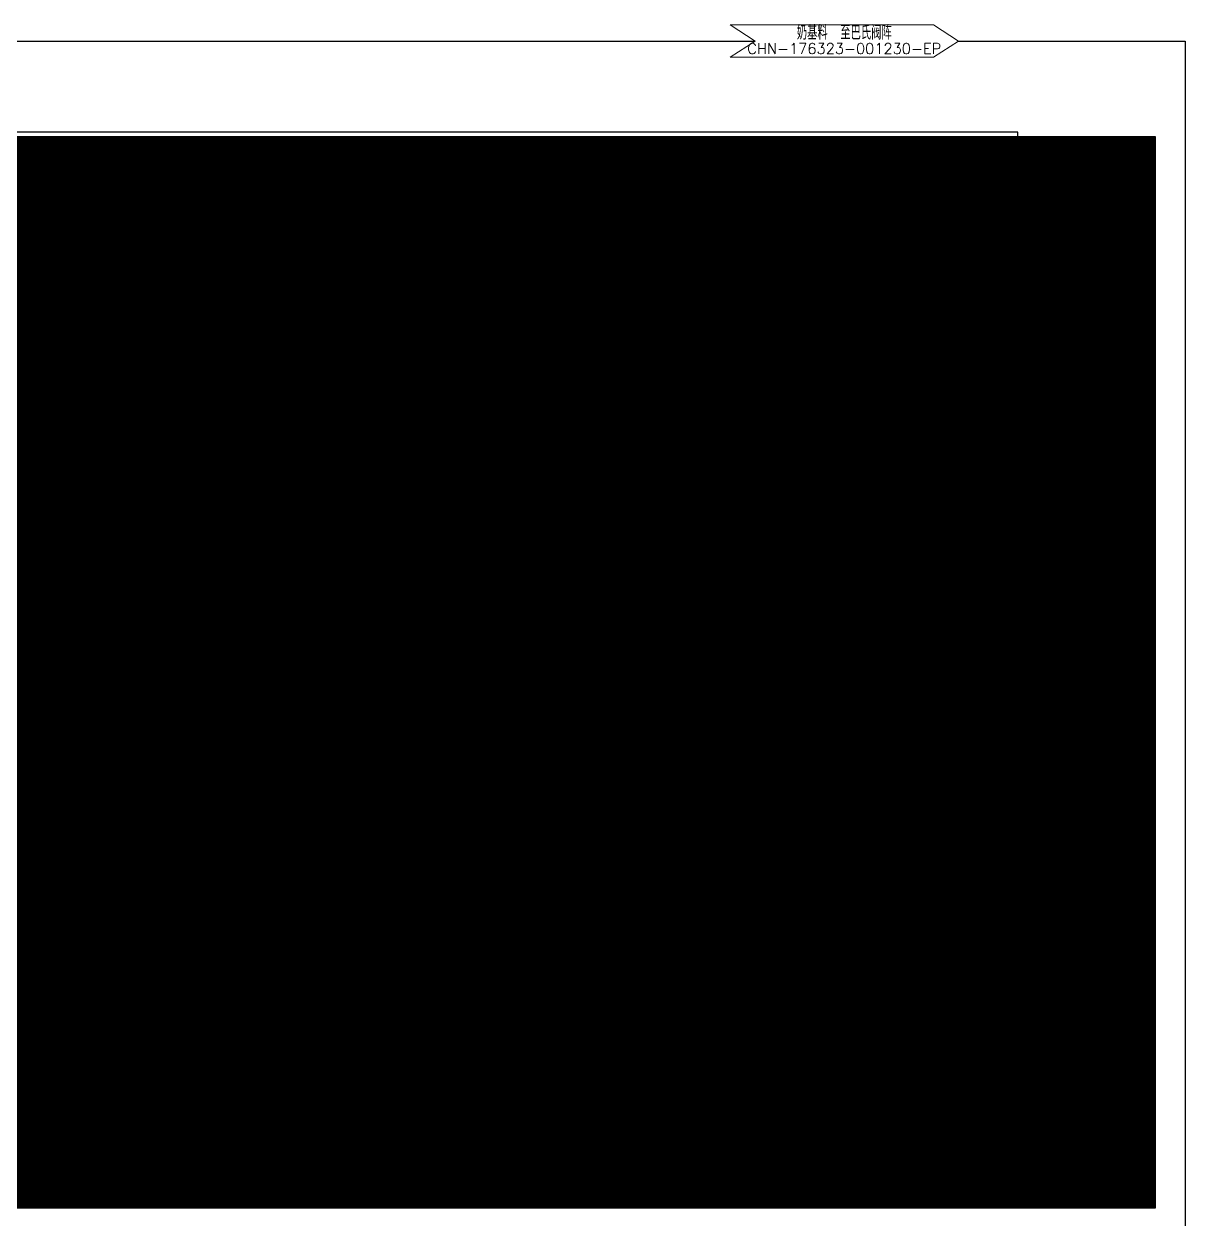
# Model space of a CAD drawing. Header units: inches. Extents: x 12545 to 14027, y 22146 to 23144.
# Drawn here: x 13695.4 to 14020.9, y 22710.4 to 23045.4 of the extents above; entities that cross this region are included whole.
import ezdxf
from ezdxf.enums import TextEntityAlignment as Align

# ---------------------------------------------------------------- set-up
doc = ezdxf.new("R2010")
doc.units = ezdxf.units.IN
doc.header["$MEASUREMENT"] = 0
for name, pattern in [('ACAD_ISO02W100', [15, 12, -3]), ('CONTINU', [0]), ('DASHED2', [9.525, 6.35, -3.175])]:
    doc.linetypes.add(name, pattern=pattern)
for name, color, linetype in [('1', 7, 'CONTINU'), ('LIAISON INSTRUMENTATION', 140, 'DASHED2'), ('MATERIEL-DIVERS', 7, 'Continuous'), ('pneumatic shut off valve', 7, 'Continuous'), ('POMPES-PROCESS', 7, 'Continuous'), ('REPERES', 7, 'Continuous'), ('techn-data', 7, 'Continuous'), ('TEXTE', 7, 'Continuous'), ('TEXTES', 7, 'Continuous'), ('TITRE', 7, 'Continuous'), ('TUYAUTERIE-AIR INSTRUMENT', 3, 'Continuous'), ('TUYAUTERIE-EAU', 5, 'Continuous'), ('TUYAUTERIE-PROCESS', 30, 'Continuous'), ('TUYAUTERIE-VAPEUR INDUSTRIELLE', 231, 'Continuous'), ('TXT_ENG', 7, 'Continuous'), ('TXT_FR', 7, 'Continuous'), ('VANNES', 7, 'Continuous'), ('ZN', 1, 'Continuous')]:
    doc.layers.add(name, color=color, linetype=linetype)
for name, color, linetype, lineweight in [('11 Pipe Air Instrument', 3, 'Continuous', 30), ('19 Pipe Process', 30, 'Continuous', 30), ('31 Equipment', 7, 'Continuous', 9), ('33 Instruments Labels', 7, 'Continuous', 9), ('40 TXT Data', 7, 'Continuous', 9), ('61 Revision Cloud', 1, 'Continuous', 9), ('Equipment', 7, 'Continuous', 9), ('Valves-other', 7, 'Continuous', 9)]:
    doc.layers.add(name, color=color, linetype=linetype, lineweight=lineweight)
doc.layers.get('33 Instruments Labels').off()
doc.layers.get('REPERES').off()
doc.styles.add('ROMANS', font='ROMANS.SHX')
doc.styles.add('ROMANT', font='romant')
doc.styles.get("Standard").update_dxf_attribs({"font": 'arial.ttf'})
doc.styles.add('USER1', font='TXT.SHX', dxfattribs={"bigfont": 'gbcbig.shx'})

# ---------------------------------------------------------------- blocks, each defined once
blk = doc.blocks.new('FLE23')
at = {"color": 7}
for p, q in [((0, -1.5), (0, 1.5)), ((0, 1.5), (3, 0)), ((3, 0), (0, -1.5))]:
    blk.add_line(p, q, dxfattribs=at)
at = {"layer": 'MATERIEL-DIVERS', "color": 2}
for p in [(0, 0), (3, 0)]:
    blk.add_point(p, dxfattribs=at)
at = {"layer": 'MATERIEL-DIVERS', "color": 7, "extrusion": (-1, 0, 0)}
blk.add_point((0, 0), dxfattribs=at)
at = {"layer": 'MATERIEL-DIVERS', "color": 7, "extrusion": (1, 0, 0)}
blk.add_point((3, 0), dxfattribs=at)
blk = doc.blocks.new('APV-HEX-PLAT-12')
at = {"layer": '31 Equipment'}
for p, q in [((-1, 2), (-1, 37)), ((-1, 37), (1, 37)), ((1, 37), (1, 2)), ((15, 37), (15, 10)), ((17, 37), (15, 37)), ((17, 10), (17, 37)), ((73, 37), (73, 2)), ((75, 37), (73, 37)), ((75, 37), (75, 2)), ((1, 36), (15, 36)), ((17, 36), (73, 36)), ((15, 32), (1, 32)), ((12, 31), (12, 29)), ((15, 31), (12, 31)), ((17, 32), (73, 32)), ((43, 13), (43, 32)), ((47, 32), (47, 13)), ((75, 31), (77, 31)), ((77, 31), (77, 29)), ((12, 29), (15, 29)), ((77, 29), (75, 29)), ((12, 16), (15, 16)), ((12, 14), (12, 16)), ((15, 14), (12, 14)), ((75, 16), (77, 16)), ((77, 14), (75, 14)), ((77, 16), (77, 14)), ((15, 13), (1, 13)), ((1, 11), (15, 11)), ((17, 13), (73, 13)), ((17, 11), (73, 11)), ((15, 10), (17, 10)), ((-1, 6), (1, 6)), ((73, 6), (75, 6)), ((1, 2), (-1, 2)), ((73, 2), (75, 2))]:
    blk.add_line(p, q, dxfattribs=at)
at = {"layer": '31 Equipment', "ltscale": 38}
for p in [(-5, 30), (40, 30), (50, 30), (80, 30), (-5, 15), (40, 15), (50, 15), (80, 15)]:
    blk.add_point(p, dxfattribs=at)
at = {"layer": '31 Equipment'}
for points in [[(0.5, 2), (-0.5, 2), (0.5, 0), (-0.5, 0)], [(74.5, 2), (73.5, 2), (74.5, 0), (73.5, 0)]]:
    blk.add_trace(points, dxfattribs=at)
blk = doc.blocks.new('APV-INS-M-L-TE')
at = {"layer": '31 Equipment', "color": 7}
blk.add_line((0, -5), (0, -10), dxfattribs=at)
blk.add_circle((0, 0), 5, dxfattribs=at)
blk = doc.blocks.new('REPINS')
at = {"layer": 'TEXTES', "style": 'ROMANS', "width": 0.75}
for tag, p in [('ZONE', (-3.3, 1)), ('SOUSZONE', (0.1, 1)), ('NUM', (0.2, -3))]:
    blk.add_attdef(tag, p, '', height=2.5, dxfattribs=at)
blk.add_attdef('ELEMENT', text='', height=2.5, dxfattribs=at).set_placement((-0.2, -3), align=Align.RIGHT)
blk = doc.blocks.new('APV-INS-F-L-TT')
at = {"layer": '31 Equipment'}
for radius in [5, 4.5]:
    blk.add_circle((0, 0), radius, dxfattribs=at)
blk = doc.blocks.new('REPINS2')
at = {"layer": 'TEXTES', "style": 'ROMANS', "width": 0.7}
for tag, p in [('ZONE', (-3.35, 0.8)), ('SOUSZONE', (0.05, 0.8)), ('NUM', (0.7, -2.6))]:
    blk.add_attdef(tag, p, '', height=2.5, dxfattribs=at)
blk.add_attdef('ELEMENT', text='', height=2.5, dxfattribs=at).set_placement((-1.56, -2.59), align=Align.CENTER)
blk = doc.blocks.new('APV-INS-F-PLC-TC')
at = {"layer": '31 Equipment', "lineweight": -3}
for p, q in [((-5, 0), (-2.5, 5)), ((-2.5, 5), (2.5, 5)), ((2.5, 5), (5, 0)), ((-2.5, -5), (-5, 0)), ((5, 0), (2.5, -5)), ((-3, -4), (3, -4)), ((2.5, -5), (-2.5, -5))]:
    blk.add_line(p, q, dxfattribs=at)
blk = doc.blocks.new('FLE23-A')
at = {"color": 7}
for p, q in [((0, 1.5), (-3, 0)), ((-3, 0), (0, -1.5)), ((0, -1.5), (0, 1.5))]:
    blk.add_line(p, q, dxfattribs=at)
at = {"layer": 'MATERIEL-DIVERS', "color": 7, "extrusion": (-1, 0, 0)}
blk.add_point((-3, 0), dxfattribs=at)
at = {"layer": 'MATERIEL-DIVERS', "color": 2}
for p in [(-3, 0), (0, 0)]:
    blk.add_point(p, dxfattribs=at)
at = {"layer": 'MATERIEL-DIVERS', "color": 7, "extrusion": (1, 0, 0)}
blk.add_point((0, 0), dxfattribs=at)
blk = doc.blocks.new('CR')
at = {"color": 7}
for p, q in [((-2.5, 2.5), (2.5, 1.25)), ((2.5, 1.25), (2.5, 1.25)), ((2.5, -1.25), (-2.5, -2.5))]:
    blk.add_line(p, q, dxfattribs=at)
at = {"color": 7, "extrusion": (-1, 0, 0)}
blk.add_point((-2.5, 0), dxfattribs=at)
at = {"color": 7, "extrusion": (1, 0, 0)}
blk.add_point((2.5, 0), dxfattribs=at)
blk = doc.blocks.new('APV-INS-M-L-PI')
at = {"layer": '31 Equipment', "color": 7}
blk.add_line((0, -5), (0, -10), dxfattribs=at)
blk.add_circle((0, 0), 5, dxfattribs=at)
blk = doc.blocks.new('APV-VLVM-BALL-KHV+MF-1')
at = {"layer": '31 Equipment'}
for p, q in [((-2, 3.5), (2, 3.5)), ((0, 1.5), (0, 3.5)), ((-3, 1.734), (-3, -1.734)), ((-3, -1.734), (3, 1.734)), ((3, -1.734), (-3, 1.734)), ((3, 1.734), (3, -1.734))]:
    blk.add_line(p, q, dxfattribs=at)
at = {"layer": '31 Equipment', "ltscale": 38}
for p, q in [((-3, 0), (-4, 0)), ((3, 0), (4, 0))]:
    blk.add_line(p, q, dxfattribs=at)
at = {"layer": '31 Equipment'}
blk.add_circle((0, 0), 1.5, dxfattribs=at)
blk = doc.blocks.new('APV-HEX-TUB-11')
at = {"layer": '31 Equipment'}
for p, q in [((4, 3), (4, 4)), ((4, 4), (6, 4)), ((6, 4), (6, 3)), ((3, 2), (0, 2)), ((0, 2), (0, -2)), ((47, 3), (3, 3)), ((3, 3), (3, -3)), ((47, -3), (47, 3)), ((47, 2), (50, 2)), ((50, 2), (50, -2)), ((0, -2), (3, -2)), ((3, -3), (47, -3)), ((44, -4), (44, -3)), ((46, -3), (46, -4)), ((50, -2), (47, -2)), ((46, -4), (44, -4))]:
    blk.add_line(p, q, dxfattribs=at)
at = {"layer": '31 Equipment', "ltscale": 38}
for p in [(5, 4), (0, 0), (50, 0), (45, -4)]:
    blk.add_point(p, dxfattribs=at)
blk = doc.blocks.new('APV-PMP-GEN-CENTR-1')
at = {"layer": '31 Equipment', "ltscale": 38}
for p, q in [((5, 0), (0, 5)), ((-5, 0), (-7, 0)), ((5, 0), (0, -5)), ((5, 0), (7, 0))]:
    blk.add_line(p, q, dxfattribs=at)
blk.add_circle((0, 0), 5, dxfattribs=at)
blk = doc.blocks.new('APV-PNE-GEN-PRESREGL-1')
at = {"layer": '31 Equipment', "color": 7}
for p, q in [((-0.67, 9.33), (0.67, 9.33)), ((0, 8), (0, 9.33)), ((-1.33, 0), (-2, 0)), ((-1.33, -4), (-1.33, 1.33)), ((-1.33, 1.33), (1.33, 1.33)), ((1.33, 1.33), (1.33, -4)), ((1.33, 0), (2, 0)), ((-1.33, -4), (0, -5.33)), ((1.33, -4), (-1.33, -4)), ((0, -5.33), (1.33, -4))]:
    blk.add_line(p, q, dxfattribs=at)
at = {"layer": '31 Equipment'}
blk.add_line((0, 2), (0, 1.33), dxfattribs=at)
blk.add_circle((0, 5), 3, dxfattribs=at)
at = {"layer": '31 Equipment', "style": 'ROMANS'}
blk.add_text('PI', height=3, dxfattribs=at).set_placement((0, 5), align=Align.MIDDLE)
blk = doc.blocks.new('APV-VLV-IPCNV-GEN-1')
at = {"layer": '31 Equipment', "linetype": 'ACAD_ISO02W100', "ltscale": 38}
blk.add_circle((0, 0), 2, dxfattribs=at)
at = {"layer": '31 Equipment', "style": 'ROMANS'}
blk.add_text('IP', height=2, dxfattribs=at).set_placement((0, 0), align=Align.MIDDLE)
blk = doc.blocks.new('APV-VLV-MODUL-2WAY-1')
at = {"layer": '31 Equipment', "linetype": 'ACAD_ISO02W100', "ltscale": 38}
for p, q in [((2.5, 4.5), (-2.5, 4.5)), ((0, 1), (0, 4.5))]:
    blk.add_line(p, q, dxfattribs=at)
at = {"layer": '31 Equipment', "ltscale": 38}
for p, q in [((-3, 0), (-4, 0)), ((3, 0), (4, 0))]:
    blk.add_line(p, q, dxfattribs=at)
at = {"layer": '31 Equipment'}
for p, q in [((-3, 1.734), (-3, -1.734)), ((-3, -1.734), (3, 1.734)), ((3, -1.734), (-3, 1.734)), ((3, 1.734), (3, -1.734))]:
    blk.add_line(p, q, dxfattribs=at)
at = {"layer": '31 Equipment', "const_width": 1}
blk.add_lwpolyline([(-0.5, 0, 1), (0.5, 0, 1)], format="xyb", close=True, dxfattribs=at)
at = {"layer": '31 Equipment', "linetype": 'ACAD_ISO02W100', "ltscale": 38}
blk.add_arc((0, 4.5), 2.5, 0, 180, dxfattribs=at)
blk = doc.blocks.new('APV-TNK-GEN-1')
at = {"layer": '31 Equipment'}
for p, q in [((-5, 18), (-5, 2)), ((5, 2), (5, 18))]:
    blk.add_line(p, q, dxfattribs=at)
for centre, major_axis in [((0, 18), (-5, 0)), ((0, 2), (5, 0))]:
    blk.add_ellipse(centre, major_axis=major_axis, ratio=0.4, start_param=3.141593, end_param=6.283185, dxfattribs=at)
at = {"layer": '31 Equipment', "ltscale": 38}
blk.add_point((0, 0), dxfattribs=at)
blk = doc.blocks.new('APV-INS-M-L-LE2')
at = {"layer": '31 Equipment', "color": 7}
blk.add_line((5, 0), (13, 0), dxfattribs=at)
at = {"layer": '31 Equipment', "lineweight": 25}
blk.add_lwpolyline([(17, 1), (13, 1), (13, 0), (13, -1), (17, -1)], dxfattribs=at)
at = {"layer": '31 Equipment', "color": 7}
blk.add_circle((0, 0), 5, dxfattribs=at)
blk = doc.blocks.new('APV-INS-F-L-LS')
at = {"layer": '31 Equipment'}
for radius in [5, 4.5]:
    blk.add_circle((0, 0), radius, dxfattribs=at)
blk = doc.blocks.new('TEXT-PUMP_caract_ANGLAIS')
at = {"layer": 'techn-data', "style": 'ROMANS'}
for s, p in [('Pump', (-22, 9)), ('Power', (-22, 4)), ('Kw', (14, 4)), ('Impeler %%C', (-22, -1)), ('mm', (14, -1))]:
    blk.add_text(s, height=3, dxfattribs=at).set_placement(p)
for p in [(2, 9), (2, 4), (2, -1)]:
    blk.add_text(':', height=3, dxfattribs=at).set_placement(p, align=Align.RIGHT)
blk.add_attdef('Type', (4.23, 9), '', height=3, dxfattribs=at)
for tag, p in [('Pui', (11.76, 4)), ('Dia', (11.76, -1))]:
    blk.add_attdef(tag, text='', height=3, dxfattribs=at).set_placement(p, align=Align.RIGHT)
blk = doc.blocks.new('REPNORM1')
at = {"layer": 'TEXTES', "style": 'ROMANS', "width": 0.75}
for tag, p in [('ZONE', (-9.75, -1.25)), ('SOUSZONE', (-5.25, -1.25)), ('ELEMENT', (-0.75, -1.25)), ('NUM', (5.59, -1.22))]:
    blk.add_attdef(tag, p, '', height=3, dxfattribs=at)
blk = doc.blocks.new('REPNORM')
at = {"layer": 'TEXTES', "style": 'ROMANS', "width": 0.75}
for tag, p in [('ZONE', (-9.75, -1.25)), ('SOUSZONE', (-5.25, -1.25)), ('ELEMENT', (0, -1.25)), ('NUM', (4.5, -1.25))]:
    blk.add_attdef(tag, p, '', height=3, dxfattribs=at)
blk = doc.blocks.new('APV-FCE-RELV-SI2-1')
at = {"layer": '31 Equipment'}
for p, q in [((1, 3.5), (-1, 3)), ((0, 0), (0, 4)), ((1, 2.75), (-1, 2.25)), ((1, 2), (-1, 1.5))]:
    blk.add_line(p, q, dxfattribs=at)
at = {"layer": '31 Equipment', "color": 7}
for p, q in [((0, 0), (-2, -3.5)), ((3.5, 2), (0, 0)), ((0, 0), (3.5, -2)), ((2, -3.5), (0, 0)), ((3.5, -2), (3.5, 2)), ((3.5, 0), (5, 0)), ((5, -1.5), (5, 1.5)), ((5, 1.5), (8, 0)), ((8, 0), (5, -1.5)), ((-2, -3.5), (2, -3.5)), ((0, -3.5), (0, -5))]:
    blk.add_line(p, q, dxfattribs=at)
blk = doc.blocks.new('APV-FTG-CONX-CLAMP-1')
at = {"layer": '31 Equipment', "lineweight": 30}
for p, q in [((0, -1.75), (0, 1.75)), ((1, 1.75), (1, -1.75))]:
    blk.add_line(p, q, dxfattribs=at)
at = {"layer": '31 Equipment'}
for centre, start, end in [((0.56, 1.73), 15.7498, 164.2502), ((0.56, -1.73), 195.7498, 344.2502)]:
    blk.add_arc(centre, 1.09, start, end, dxfattribs=at)
blk = doc.blocks.new('EGOUT')
at = {"color": 7}
for p, q in [((-3.2, 9.61), (0, 4.81)), ((0, 4.81), (3.2, 9.61)), ((0, 4.81), (0, 0))]:
    blk.add_line(p, q, dxfattribs=at)
at = {"color": 7, "extrusion": (0, -1, 0)}
blk.add_point((0, 0), dxfattribs=at)
at = {"layer": 'POMPES-PROCESS', "style": 'ROMANS'}
blk.add_attdef('EGOUT', text='', height=3, dxfattribs=at).set_placement((0, -4), align=Align.MIDDLE)
blk = doc.blocks.new('APV-PMP-GEN-FLUSH-1')
at = {"layer": '31 Equipment', "color": 7}
for p, q in [((-3.54, 3.54), (-6, 6)), ((5.99, -6), (3.53, -3.54))]:
    blk.add_line(p, q, dxfattribs=at)
at = {"layer": '31 Equipment', "linetype": 'ACAD_ISO02W100', "ltscale": 38}
blk.add_line((6, -6), (6, -8), dxfattribs=at)
at = {"layer": '31 Equipment'}
blk.add_lwpolyline([(6, -10, 0, 1.5, 0), (6, -8, 1.5, 1.5, 0)], format="xyseb", dxfattribs=at)
blk = doc.blocks.new('APV-VLV-SOLV-22-1')
at = {"layer": '31 Equipment', "linetype": 'ACAD_ISO02W100', "ltscale": 38}
for p, q in [((-1, 4.5), (-2, 4)), ((-2, 4), (1, 3.5)), ((-2, 3), (1, 3.5)), ((3, 4.5), (-1, 4.5)), ((0, 0), (0, 5)), ((-1, 2.5), (-2, 3)), ((3, 2.5), (-1, 2.5))]:
    blk.add_line(p, q, dxfattribs=at)
at = {"layer": '31 Equipment', "ltscale": 38}
for p, q in [((-3, 0), (-4, 0)), ((3, 0), (4, 0))]:
    blk.add_line(p, q, dxfattribs=at)
at = {"layer": '31 Equipment'}
for p, q in [((-3, 1.734), (-3, -1.734)), ((-3, -1.734), (3, 1.734)), ((3, -1.734), (-3, 1.734)), ((3, 1.734), (3, -1.734))]:
    blk.add_line(p, q, dxfattribs=at)
blk = doc.blocks.new('APV-SIGN-ARW-FLOW-1')
at = {"layer": '31 Equipment'}
for p, q in [((-1.5, -1.5), (-1.5, 1.5)), ((-1.5, 1.5), (1.5, 0)), ((1.5, 0), (-1.5, -1.5))]:
    blk.add_line(p, q, dxfattribs=at)
blk = doc.blocks.new('APV-FCE-GEN-STMTRAP-1')
at = {"layer": '31 Equipment'}
h = blk.add_hatch(dxfattribs=at)
h.set_pattern_fill('ANSI31', color=256, scale=0.01, style=0)
h.set_pattern_definition([(45, (-4, 0), (-0.02245064, 0.02245064), [])])
h.paths.add_polyline_path([(1.41, 1.42), (-1.42, -1.41, 1.002832)])
at = {"layer": '31 Equipment', "linetype": 'ACAD_ISO02W100', "ltscale": 38}
for p, q in [((-2, 0), (-4, 0)), ((2, 0), (4, 0))]:
    blk.add_line(p, q, dxfattribs=at)
at = {"layer": '31 Equipment', "color": 7}
blk.add_line((1.41, 1.42), (-1.42, -1.41), dxfattribs=at)
for start, end in [(45.2431, 224.7569), (224.8381, 45.1623)]:
    blk.add_arc((0, 0), 2, start, end, dxfattribs=at)
blk = doc.blocks.new('APV-FCE-NRV-GEN-1')
at = {"layer": '31 Equipment'}
h = blk.add_hatch(dxfattribs=at)
h.set_pattern_fill('ANSI31', color=256, scale=0.01, style=0)
h.set_pattern_definition([(45, (0, 0), (-0.02245064, 0.02245064), [])])
h.paths.add_polyline_path([(3, 1.75), (3, -1.75), (0, 0)])
at = {"layer": '31 Equipment', "linetype": 'ACAD_ISO02W100', "ltscale": 38}
for p, q in [((-3, 0), (-5, 0)), ((0, 0), (-3, 1.75)), ((-3, 1.75), (-3, -1.75)), ((0, 0), (-3, -1.75)), ((0, 0), (3, 1.75)), ((0, 0), (3, -1.75)), ((3, 1.75), (3, -1.75)), ((3, 0), (5, 0))]:
    blk.add_line(p, q, dxfattribs=at)
blk = doc.blocks.new('APV-INS-M-L-PE')
at = {"layer": '31 Equipment', "color": 7}
blk.add_line((0, -5), (0, -10), dxfattribs=at)
blk.add_circle((0, 0), 5, dxfattribs=at)
blk = doc.blocks.new('APV-INS-F-L-PT')
at = {"layer": '31 Equipment'}
for radius in [5, 4.5]:
    blk.add_circle((0, 0), radius, dxfattribs=at)
blk = doc.blocks.new('*X122')
at = {"color": 0}
for p, q in [((99, 210), (99, 210)), ((99.01, 209.96), (99.05, 210)), ((99.02, 209.88), (99.14, 210)), ((99.02, 209.92), (99.09, 210)), ((99.03, 209.85), (99.18, 210)), ((99.04, 209.81), (99.23, 210)), ((99.05, 209.73), (99.32, 210)), ((99.05, 209.77), (99.27, 210)), ((99.06, 209.7), (99.36, 210)), ((99.07, 209.66), (99.41, 210)), ((99.08, 209.59), (99.5, 210)), ((99.08, 209.62), (99.45, 210)), ((99.09, 209.55), (99.54, 210)), ((99.1, 209.51), (99.59, 210)), ((99.11, 209.44), (99.68, 210)), ((99.11, 209.47), (99.63, 210)), ((99.12, 209.4), (99.72, 210)), ((99.13, 209.36), (99.77, 210)), ((99.14, 209.29), (99.86, 210)), ((99.14, 209.32), (99.81, 210)), ((99.15, 209.25), (99.9, 210)), ((99.16, 209.21), (99.95, 210)), ((99.17, 209.14), (100.04, 210)), ((99.17, 209.17), (99.99, 210)), ((99.18, 209.1), (100.08, 210)), ((99.19, 209.06), (100.13, 210)), ((99.2, 208.99), (100.22, 210)), ((99.2, 209.02), (100.17, 210)), ((99.21, 208.95), (100.26, 210)), ((99.22, 208.91), (100.31, 210)), ((99.23, 208.84), (100.4, 210)), ((99.23, 208.87), (100.35, 210)), ((99.24, 208.8), (100.44, 210)), ((99.25, 208.76), (100.49, 210)), ((99.26, 208.69), (100.58, 210)), ((99.26, 208.72), (100.53, 210)), ((99.27, 208.65), (100.62, 210)), ((99.28, 208.61), (100.67, 210)), ((99.29, 208.54), (100.76, 210)), ((99.29, 208.57), (100.71, 210)), ((99.3, 208.5), (100.8, 210)), ((99.31, 208.43), (100.89, 210)), ((99.31, 208.46), (100.84, 210)), ((99.32, 208.39), (100.93, 210)), ((99.33, 208.35), (100.98, 210)), ((99.34, 208.31), (100.99, 209.97)), ((99.34, 208.28), (100.98, 209.91)), ((99.35, 208.24), (100.97, 209.86)), ((99.36, 208.2), (100.96, 209.8)), ((99.37, 208.16), (100.95, 209.74)), ((99.37, 208.13), (100.94, 209.69)), ((99.38, 208.09), (100.93, 209.63)), ((99.39, 208.05), (100.92, 209.58)), ((99.4, 208.01), (100.9, 209.52)), ((99.4, 207.98), (100.89, 209.46)), ((99.41, 207.94), (100.88, 209.41)), ((99.42, 207.9), (100.87, 209.35)), ((99.43, 207.86), (100.86, 209.3)), ((99.43, 207.83), (100.85, 209.24)), ((99.44, 207.79), (100.84, 209.18)), ((99.45, 207.75), (100.83, 209.13)), ((99.46, 207.71), (100.81, 209.07)), ((99.46, 207.68), (100.8, 209.02)), ((99.47, 207.64), (100.79, 208.96)), ((99.48, 207.6), (100.78, 208.9)), ((99.49, 207.56), (100.77, 208.85)), ((99.49, 207.53), (100.76, 208.79)), ((99.5, 207.49), (100.75, 208.73)), ((99.51, 207.45), (100.74, 208.68)), ((99.52, 207.41), (100.72, 208.62)), ((99.52, 207.38), (100.71, 208.57)), ((99.53, 207.34), (100.7, 208.51)), ((99.54, 207.3), (100.69, 208.45)), ((99.55, 207.27), (100.68, 208.4)), ((99.55, 207.23), (100.67, 208.34)), ((99.56, 207.19), (100.66, 208.29)), ((99.57, 207.15), (100.65, 208.23)), ((99.58, 207.12), (100.63, 208.17)), ((99.58, 207.08), (100.62, 208.12)), ((99.59, 207.04), (100.61, 208.06)), ((99.6, 207), (100.6, 208)), ((99.61, 206.97), (100.59, 207.95)), ((99.61, 206.93), (100.58, 207.89)), ((99.62, 206.89), (100.57, 207.84)), ((99.63, 206.85), (100.56, 207.78)), ((99.64, 206.82), (100.54, 207.72)), ((99.64, 206.78), (100.53, 207.67)), ((99.65, 206.74), (100.52, 207.61)), ((99.66, 206.7), (100.51, 207.56)), ((99.67, 206.67), (100.5, 207.5)), ((99.67, 206.63), (100.49, 207.44)), ((99.68, 206.59), (100.48, 207.39)), ((99.69, 206.55), (100.47, 207.33)), ((99.7, 206.52), (100.46, 207.28)), ((99.7, 206.48), (100.44, 207.22)), ((99.71, 206.44), (100.43, 207.16)), ((99.72, 206.4), (100.42, 207.11)), ((99.73, 206.37), (100.41, 207.05)), ((99.73, 206.33), (100.4, 206.99)), ((99.74, 206.29), (100.39, 206.94)), ((99.75, 206.25), (100.38, 206.88)), ((99.76, 206.22), (100.37, 206.83)), ((99.76, 206.18), (100.35, 206.77)), ((99.77, 206.14), (100.34, 206.71)), ((99.78, 206.11), (100.33, 206.66)), ((99.79, 206.07), (100.32, 206.6)), ((99.79, 206.03), (100.31, 206.55)), ((99.8, 205.99), (100.3, 206.49)), ((99.81, 205.96), (100.29, 206.43)), ((99.82, 205.92), (100.28, 206.38)), ((99.82, 205.88), (100.26, 206.32)), ((99.83, 205.84), (100.25, 206.26)), ((99.84, 205.81), (100.24, 206.21)), ((99.85, 205.77), (100.23, 206.15)), ((99.85, 205.73), (100.22, 206.1)), ((99.86, 205.69), (100.21, 206.04)), ((99.87, 205.66), (100.2, 205.98)), ((99.88, 205.62), (100.19, 205.93)), ((99.88, 205.58), (100.17, 205.87)), ((99.89, 205.54), (100.16, 205.82)), ((99.9, 205.51), (100.15, 205.76)), ((99.91, 205.47), (100.14, 205.7)), ((99.91, 205.43), (100.13, 205.65)), ((99.92, 205.39), (100.12, 205.59)), ((99.93, 205.36), (100.11, 205.54)), ((99.94, 205.32), (100.1, 205.48)), ((99.94, 205.28), (100.08, 205.42)), ((99.95, 205.24), (100.07, 205.37)), ((99.96, 205.21), (100.06, 205.31)), ((99.97, 205.17), (100.05, 205.25)), ((99.97, 205.13), (100.04, 205.2)), ((99.98, 205.09), (100.03, 205.14)), ((99.99, 205.06), (100.02, 205.09)), ((100, 205.02), (100.01, 205.03))]:
    blk.add_line(p, q, dxfattribs=at)
blk = doc.blocks.new('NOR-REGULATING_VALVE_NEEDLE _TYPE_MANUAL')
at = {"color": 7}
for p, q in [((-3, 1.734), (-3, -1.734)), ((-3, -1.734), (3, 1.734)), ((3, -1.734), (-3, 1.734)), ((0.6, 3), (-0.6, 3)), ((-0.6, 3), (0, 0)), ((0, 0), (0.6, 3)), ((3, 1.734), (3, -1.734))]:
    blk.add_line(p, q, dxfattribs=at)
at = {"color": 7, "extrusion": (-1, 0, 0)}
blk.add_point((-3, 0), dxfattribs=at)
at = {"color": 7, "extrusion": (1, 0, 0)}
blk.add_point((3, 0), dxfattribs=at)
at = {"color": 7, "xscale": 0.599999999999909, "yscale": 0.599999999999909, "zscale": 0.599999999999909}
blk.add_blockref('*X122', (-60, -123), dxfattribs=at)
at = {"layer": 'Equipment', "insert": (0, 0), "char_height": 2.5, "width": 210, "attachment_point": 1}
blk.add_mtext('{\\C5; }', dxfattribs=at)
blk = doc.blocks.new('UTIL-ARROW')
for p, q in [((-1.5, -1.5), (-1.5, 1.5)), ((-1.5, 1.5), (1.5, 0)), ((1.5, 0), (-1.5, -1.5))]:
    blk.add_line(p, q)
blk = doc.blocks.new('APV-SIGN-ARW-DWG-1')
at = {"layer": '31 Equipment'}
for p, q in [((-32, 4.49), (25, 4.49)), ((-32, 4.49), (-25, 0)), ((25, 4.49), (32, 0)), ((-25, 0), (-32, -4.49)), ((32, 0), (25, -4.49)), ((-32, -4.49), (25, -4.49))]:
    blk.add_line(p, q, dxfattribs=at)
at = {"layer": '31 Equipment', "style": 'ROMANS', "width": 0.8}
for tag, p in [('TEXT1', (0, 0.37)), ('TEXT2', (0, -3.63))]:
    blk.add_attdef(tag, text='', height=3, dxfattribs=at).set_placement(p, align=Align.CENTER)
blk = doc.blocks.new('APV-OTH-GEN-DATA-2')
at = {"layer": '40 TXT Data', "color": 5, "style": 'ROMANS'}
for tag, p in [('DATA1', (-1, 6)), ('DATA2', (-1, 2))]:
    blk.add_attdef(tag, p, '', height=2.5, dxfattribs=at)
blk = doc.blocks.new('pneumatic shut off valve')
at = {"layer": 'pneumatic shut off valve'}
for p, q in [((1.8, 7.66), (5.4, 7.66)), ((1.8, 3.18), (1.8, 7.66)), ((1.8, 5.42), (5.4, 5.42)), ((3.6, 5.42), (3.6, 0)), ((5.4, 7.66), (5.4, 3.18)), ((7.2, 1.8), (0, -1.8)), ((0, 1.8), (7.2, -1.8)), ((0, -1.8), (0, 1.8)), ((5.4, 3.18), (1.8, 3.18)), ((7.2, -1.8), (7.2, 1.8))]:
    blk.add_line(p, q, dxfattribs=at)
at = {"layer": 'pneumatic shut off valve', "flags": 1}
for tag, p in [('///', (3.69, 27.7)), ('///', (3.69, 25.4)), ('COMMENTS', (-2.24, 20.12)), ('///', (3.69, 22.83)), ('SUPPLIER', (-1.9, 17.22)), ('SIZE', (2.01, 14.74)), ('DESCRIPTION', (-3.91, 12.09)), ('TARGETNO.', (-2.19, 9.25))]:
    blk.add_attdef(tag, p, '', height=2, dxfattribs=at)
blk = doc.blocks.new('APV-OTH-GEN-HOLDTUB-1')
at = {"layer": '31 Equipment', "color": 7}
for p, q in [((-28.94, 12.48), (-31, 12.48)), ((-31, 12.48), (-31, 7.52)), ((-28.94, 11), (-3.5, 11)), ((-28.94, 9), (-28.94, 11)), ((-31, 7.52), (-28.94, 7.52)), ((-28.94, 9), (-3.5, 9)), ((-27.5, 6), (-3.5, 6)), ((-27.5, 4), (-3.5, 4)), ((-2.06, 1), (-27.5, 1)), ((0, 2.48), (-2.06, 2.48)), ((-2.06, 1), (-2.06, -1)), ((0, -2.48), (0, 2.48)), ((-2.06, -1), (-27.5, -1)), ((-2.06, -2.48), (0, -2.48))]:
    blk.add_line(p, q, dxfattribs=at)
for centre, radius, start, end in [((-3.5, 7.5), 3.5, 270, 90), ((-3.5, 7.5), 1.5, 270, 90), ((-27.5, 2.5), 3.5, 90, 270), ((-27.5, 2.5), 1.5, 90, 270)]:
    blk.add_arc(centre, radius, start, end, dxfattribs=at)
blk = doc.blocks.new('FP 4 holes')
at = {"layer": '31 Equipment'}
blk.add_lwpolyline([(13781.09, 24391.09), (13796.83, 24391.09), (13796.83, 24376.09), (13781.09, 24376.09)], close=True, dxfattribs=at)
for centre in [(13783.59, 24388.59), (13793.59, 24388.59), (13783.59, 24378.59), (13793.59, 24378.59)]:
    blk.add_circle(centre, 0.5, dxfattribs=at)
at = {"layer": '31 Equipment', "ltscale": 38}
for p in [(13783.59, 24388.59), (13788.59, 24388.59), (13793.59, 24388.59), (13783.59, 24383.59), (13788.59, 24383.59), (13793.59, 24383.59), (13783.59, 24378.59), (13788.59, 24378.59), (13793.59, 24378.59)]:
    blk.add_point(p, dxfattribs=at)
blk = doc.blocks.new('APV-INS-POS-GEN-1')
at = {"layer": '31 Equipment', "color": 5}
blk.add_circle((0, 0), 1, dxfattribs=at)
blk = doc.blocks.new('SMS-304-63')
at = {"layer": 'techn-data', "style": 'ROMANS'}
blk.add_text('SMS 304-%%C63.5x1.6', height=2.5, dxfattribs=at).set_placement((1.64, 2.84), align=Align.MIDDLE_CENTER)

msp = doc.modelspace()

# ---------------------------------------------------------------- hatches: boundary and pattern name
at = {"layer": '1'}
h = msp.add_hatch(dxfattribs=at)
h.set_pattern_fill('ANSI31', color=4)
h.paths.add_polyline_path([(13655.32, 22713.52), (13655.32, 22922.75), (13359.5, 22922.75), (13359.5, 22978.44), (13440.23, 22978.44), (13440.23, 23013.81), (14012.51, 23013.81), (14012.51, 22713.52)])

# ---------------------------------------------------------------- linework, layer by layer
at = {"layer": '1', "color": 4}
msp.add_lwpolyline([(13655.32, 22713.52), (13655.32, 22922.75), (13359.5, 22922.75), (13359.5, 22978.44), (13440.23, 22978.44), (13440.23, 23013.81), (14012.51, 23013.81), (14012.51, 22713.52)], close=True, dxfattribs=at)
at = {"layer": '11 Pipe Air Instrument'}
for p, q in [((13931.96, 22901.39), (13931.96, 22905.92)), ((13931.96, 22890.29), (13931.96, 22893.89)), ((13957.7, 22892.92), (13957.7, 22887.42)), ((13931.96, 22874.42), (13931.96, 22885.69)), ((13957.7, 22881.42), (13957.7, 22874.42)), ((13933.7, 22874.42), (13931.96, 22874.42)), ((13937.7, 22874.42), (13944.03, 22874.42)), ((13952.03, 22874.42), (13968.22, 22874.42))]:
    msp.add_line(p, q, dxfattribs=at)
at = {"layer": '19 Pipe Process'}
for points in [[(13056.5, 23040.57), (13900.36, 23040.57)], [(13957.36, 23040.57), (14020.91, 23040.57), (14020.91, 22678.18), (13992.44, 22678.18)]]:
    msp.add_lwpolyline(points, dxfattribs=at)
at = {"layer": 'LIAISON INSTRUMENTATION'}
for p, q in [((13909.42, 22970.54), (13819.28, 22970.54)), ((13819.28, 22970.54), (13819.28, 22933.54)), ((13819.28, 22927.54), (13819.28, 22903.54)), ((13819.28, 22897.54), (13819.28, 22873.54)), ((13819.28, 22867.54), (13819.28, 22843.54)), ((13819.28, 22837.54), (13819.28, 22736.5)), ((13789.28, 22747.02), (13789.28, 22741.5)), ((13806.28, 22736.5), (13794.28, 22736.5)), ((13819.28, 22736.5), (13812.28, 22736.5))]:
    msp.add_line(p, q, dxfattribs=at)
at = {"layer": 'TUYAUTERIE-AIR INSTRUMENT'}
for p, q in [((13911.42, 22982.54), (13921.42, 22982.54)), ((13911.42, 22982.54), (13911.42, 22972.54)), ((13925.42, 22982.54), (13930.42, 22982.54))]:
    msp.add_line(p, q, dxfattribs=at)
at = {"layer": 'TUYAUTERIE-EAU'}
for p, q in [((13769.28, 22840.54), (13769.28, 22930.54)), ((13769.28, 22930.54), (13826.28, 22930.54)), ((13856.42, 22930.54), (13829.28, 22930.54)), ((13915.42, 22930.54), (13906.42, 22930.54)), ((13924.07, 22930.54), (13919.07, 22930.54)), ((13924.07, 22870.54), (13924.07, 22930.54)), ((13719.28, 22840.54), (13719.28, 22900.54)), ((13766.28, 22900.54), (13719.28, 22900.54)), ((13826.28, 22900.54), (13772.28, 22900.54)), ((13839.26, 22900.54), (13829.3, 22900.54)), ((13839.26, 22770.54), (13839.26, 22900.54)), ((13984.95, 22897.13), (13990.02, 22897.13)), ((13990.02, 22897.13), (13990.02, 22859.63)), ((13968.91, 22858.13), (13968.91, 22892.13)), ((13968.91, 22892.13), (13982.52, 22892.13)), ((13982.52, 22892.13), (13982.52, 22873.13)), ((13779.28, 22870.54), (13779.28, 22840.54)), ((13779.28, 22870.54), (13826.28, 22870.54)), ((13829.3, 22870.54), (13836.26, 22870.54)), ((13842.26, 22870.54), (13924.07, 22870.54)), ((13982.52, 22867.13), (13982.52, 22855.63)), ((13968.91, 22840.54), (13968.91, 22850.54)), ((13769.28, 22840.54), (13719.28, 22840.54)), ((13779.28, 22840.54), (13826.28, 22840.54)), ((13836.26, 22840.54), (13829.28, 22840.54)), ((13968.91, 22840.54), (13842.26, 22840.54)), ((13968.89, 22770.54), (13968.89, 22840.54)), ((13858.69, 22777.66), (13858.69, 22781.66)), ((13873.9, 22781.66), (13858.69, 22781.66)), ((13880.9, 22781.66), (13889.9, 22781.66)), ((13896.9, 22781.66), (13903.23, 22781.66)), ((13839.28, 22770.54), (13849.28, 22770.54)), ((13975.48, 22770.54), (13859.28, 22770.54)), ((13983.48, 22770.54), (13988.51, 22770.54))]:
    msp.add_line(p, q, dxfattribs=at)
at = {"layer": 'TUYAUTERIE-PROCESS'}
for p, q in [((13401.26, 22937.3), (13697.28, 22937.3)), ((13697.28, 22937.3), (13697.28, 22933.54)), ((13697.28, 22930.52), (13697.28, 22825.54)), ((13697.28, 22825.54), (13769.28, 22825.54)), ((13769.28, 22825.54), (13769.28, 22800.54)), ((13779.28, 22762.02), (13779.28, 22825.54)), ((13779.28, 22825.54), (13809.28, 22825.54)), ((13809.28, 22825.54), (13809.28, 22718.61)), ((13769.28, 22800.54), (13724.28, 22800.54)), ((13724.28, 22772.02), (13724.28, 22800.54)), ((13742.28, 22772.02), (13734.28, 22772.02)), ((13724.28, 22762.02), (13717.24, 22762.02)), ((13717.24, 22762.02), (13717.24, 22722.51)), ((13734.28, 22762.52), (13734.28, 22756.66)), ((13773.28, 22762.02), (13779.28, 22762.02)), ((13724.28, 22725.66), (13724.28, 22722.51)), ((13717.24, 22722.51), (13724.28, 22722.51)), ((13809.28, 22718.61), (13687.28, 22718.61))]:
    msp.add_line(p, q, dxfattribs=at)
at = {"layer": 'TUYAUTERIE-VAPEUR INDUSTRIELLE'}
for p, q in [((13974, 23015.02), (13493.28, 23015.02)), ((13974, 22960.54), (13974, 23015.02)), ((13901.42, 22960.54), (13908.44, 22960.54)), ((13901.42, 22934.54), (13901.42, 22960.54)), ((13914.44, 22960.54), (13974, 22960.54)), ((13861.42, 22918.72), (13861.42, 22926.54)), ((13861.42, 22910.72), (13861.42, 22906.72)), ((13861.42, 22902.72), (13861.42, 22897.72)), ((13861.42, 22891.72), (13861.42, 22887.72)), ((13861.42, 22881.72), (13861.42, 22874.72))]:
    msp.add_line(p, q, dxfattribs=at)
at = {"layer": 'ZN', "const_width": 1.5}
msp.add_lwpolyline([(13672.35, 22999.03), (14001.65, 22999.03), (14001.65, 22716.16), (13672.35, 22716.16)], close=True, dxfattribs=at)

# ---------------------------------------------------------------- block references
at = {"layer": '31 Equipment'}
ref = msp.add_blockref('APV-OTH-GEN-DATA-2', (13739.6, 22956.38), dxfattribs=dict(at, xscale=2, yscale=2, zscale=2))
ref.add_attrib('DATA1', 'STERILRSING UNIT', (13737.6, 22982.62), dxfattribs={"layer": '40 TXT Data', "color": 1, "height": 10, "style": 'ROMANS'})
for name, p in [('APV-INS-F-L-TT', (13924.07, 22950.54)), ('APV-INS-M-L-PI', (13769.28, 22940.54)), ('APV-INS-M-L-TE', (13924.07, 22940.54)), ('APV-PNE-GEN-PRESREGL-1', (13935.7, 22874.42)), ('APV-FCE-NRV-GEN-1', (13947.03, 22874.42)), ('APV-TNK-GEN-1', (13968.91, 22850.54)), ('APV-HEX-PLAT-12', (13729.28, 22810.54)), ('APV-VLV-SOLV-22-1', (13877.9, 22781.66)), ('APV-VLVM-BALL-KHV+MF-1', (13892.9, 22781.66)), ('APV-OTH-GEN-HOLDTUB-1', (13773.28, 22762.02)), ('APV-VLVM-BALL-KHV+MF-1', (13979.48, 22770.54)), ('APV-INS-POS-GEN-1', (13729.28, 22772.02)), ('APV-INS-POS-GEN-1', (13724.28, 22767.02)), ('APV-INS-POS-GEN-1', (13734.28, 22767.02)), ('APV-INS-POS-GEN-1', (13729.28, 22762.02))]:
    msp.add_blockref(name, p, dxfattribs=at)
at = {"layer": '31 Equipment', "yscale": -1}
msp.add_blockref('APV-HEX-TUB-11', (13856.42, 22930.54), dxfattribs=at)
at = {"layer": '31 Equipment'}
for name, p, rotation in [('APV-VLVM-BALL-KHV+MF-1', (13915.07, 22930.54), 0.0001520394957112654), ('APV-VLVM-BALL-KHV+MF-1', (13861.42, 22914.72), 90), ('APV-FCE-GEN-STMTRAP-1', (13861.42, 22904.72), 270), ('APV-SIGN-ARW-FLOW-1', (13931.96, 22907.39), 270), ('APV-VLVM-BALL-KHV+MF-1', (13931.96, 22897.89), 270), ('APV-FCE-NRV-GEN-1', (13861.42, 22894.72), 270), ('APV-VLVM-BALL-KHV+MF-1', (13861.42, 22884.72), 90), ('APV-VLVM-BALL-KHV+MF-1', (13982.52, 22870.13), 270.0001520394957), ('APV-SIGN-ARW-FLOW-1', (13904.73, 22781.66), 180), ('APV-PMP-GEN-CENTR-1', (13854.28, 22770.54), 180), ('APV-OTH-GEN-HOLDTUB-1', (13734.28, 22756.66), 90)]:
    msp.add_blockref(name, p, dxfattribs=dict(at, rotation=rotation))
at = {"layer": '31 Equipment', "xscale": -1}
msp.add_blockref('APV-PMP-GEN-FLUSH-1', (13852.69, 22771.66), dxfattribs=at)
at = {"layer": '33 Instruments Labels', "rotation": 270}
for name, p in [('APV-INS-M-L-PE', (13729.28, 22864.04)), ('APV-INS-M-L-TE', (13789.28, 22762.02))]:
    msp.add_blockref(name, p, dxfattribs=at)
at = {"layer": '33 Instruments Labels'}
for name, p in [('APV-INS-F-L-PT', (13739.28, 22864.04)), ('APV-INS-F-L-PT', (13707.35, 22845.54)), ('APV-INS-M-L-PE', (13707.35, 22835.54)), ('APV-INS-F-L-TT', (13789.28, 22752.02)), ('APV-INS-F-PLC-TC', (13789.28, 22736.5))]:
    msp.add_blockref(name, p, dxfattribs=at)
at = {"layer": '61 Revision Cloud'}
msp.add_blockref('FP 4 holes', (-59.31, -1616.57), dxfattribs=at)
at = {"layer": 'MATERIEL-DIVERS'}
ref = msp.add_blockref('APV-SIGN-ARW-DWG-1', (13925.36, 23040.57), dxfattribs=at)
ref.add_attrib('TEXT1', '奶基料 至巴氏阀阵', dxfattribs={"layer": '31 Equipment', "height": 4, "style": 'USER1'}).set_placement((13925.36, 23040.94), align=Align.CENTER)
ref.add_attrib('TEXT2', 'CHN-176323-001230-EP', dxfattribs={"layer": '31 Equipment', "height": 3, "style": 'USER1'}).set_placement((13925.36, 23036.94), align=Align.CENTER)
for name, p in [('APV-PNE-GEN-PRESREGL-1', (13923.42, 22982.54)), ('CR', (13904.92, 22960.54)), ('FLE23-A', (13829.28, 22900.54)), ('APV-FCE-RELV-SI2-1', (13976.95, 22897.13)), ('FLE23-A', (13829.28, 22870.54)), ('APV-INS-F-L-LS', (13953.91, 22865.54)), ('APV-INS-M-L-LE2', (13953.91, 22855.54)), ('FLE23', (13826.28, 22840.54)), ('CR', (13972.98, 22770.54))]:
    msp.add_blockref(name, p, dxfattribs=at)
at = {"layer": 'MATERIEL-DIVERS', "xscale": -1}
for name, p in [('CR', (13917.92, 22960.54)), ('APV-INS-M-L-PI', (13968.91, 22902.13))]:
    msp.add_blockref(name, p, dxfattribs=at)
at = {"layer": 'MATERIEL-DIVERS'}
for name, p, rotation in [('CR', (13901.42, 22941.53), 90), ('FLE23', (13697.28, 22930.54), 90), ('FLE23-A', (13826.28, 22930.54), 180), ('FLE23', (13861.42, 22874.74), 270), ('FLE23', (13990.02, 22859.63), 270), ('FLE23', (13982.52, 22855.63), 270), ('CR', (13968.91, 22845.54), 90), ('CR', (13962.91, 22840.54), 180), ('FLE23', (13991.51, 22770.54), 180)]:
    msp.add_blockref(name, p, dxfattribs=dict(at, rotation=rotation))
at = {"layer": 'MATERIEL-DIVERS', "xscale": -1}
for name, p, rotation in [('CR', (13861.42, 22922.02), 90), ('APV-FTG-CONX-CLAMP-1', (13968.91, 22878.13), 270), ('CR', (13968.91, 22835.54), 90)]:
    msp.add_blockref(name, p, dxfattribs=dict(at, rotation=rotation))
at = {"layer": 'MATERIEL-DIVERS'}
for p in [(13990.02, 22849.63), (13982.52, 22845.63)]:
    msp.add_blockref('EGOUT', p, dxfattribs=at).add_auto_attribs({'EGOUT': 'Drain'})
at = {"layer": 'pneumatic shut off valve', "xscale": 0.64, "yscale": 0.64, "zscale": 0.64, "rotation": 270}
msp.add_blockref('pneumatic shut off valve', (13931.96, 22890.29), dxfattribs=at)
at = {"layer": 'REPERES'}
for name, p, values in [('REPNORM1', (13923.42, 22995.54), {'ZONE': 'P5', 'SOUSZONE': 'X3', 'ELEMENT': 'PCV', 'NUM': '67'}), ('REPNORM', (13896.42, 22975.54), {'ZONE': 'P5', 'SOUSZONE': 'X3', 'ELEMENT': 'TY', 'NUM': '67'}), ('REPNORM1', (13912.6, 22954.54), {'ZONE': 'P5', 'SOUSZONE': 'X3', 'ELEMENT': 'TV', 'NUM': '67'}), ('REPINS2', (13924.07, 22950.54), {'ZONE': 'P5', 'SOUSZONE': 'X3', 'NUM': '01', 'ELEMENT': 'TT'}), ('REPINS', (13769.28, 22940.54), {'ZONE': 'P5', 'SOUSZONE': 'X3', 'ELEMENT': 'PI', 'NUM': '01'}), ('REPINS', (13924.07, 22940.54), {'ZONE': 'P5', 'SOUSZONE': 'X3', 'ELEMENT': 'TE', 'NUM': '01'}), ('REPNORM', (13879.89, 22930.23), {'ZONE': 'P5', 'SOUSZONE': 'X3', 'ELEMENT': 'OE', 'NUM': '01'}), ('REPNORM', (13915.07, 22925.54), {'ZONE': 'P5', 'SOUSZONE': 'X3', 'ELEMENT': 'HC', 'NUM': '01'}), ('REPNORM', (13873.99, 22914.48), {'ZONE': 'P5', 'SOUSZONE': 'X3', 'ELEMENT': 'HV', 'NUM': '68'}), ('REPNORM', (13873.99, 22905.01), {'ZONE': 'P5', 'SOUSZONE': 'X3', 'ELEMENT': 'OP', 'NUM': '68'}), ('REPNORM', (13944.04, 22902.79), {'ZONE': 'P5', 'SOUSZONE': 'X3', 'ELEMENT': 'HV', 'NUM': '63'}), ('REPINS', (13968.91, 22902.13), {'ZONE': 'P5', 'SOUSZONE': 'X3', 'ELEMENT': 'PI', 'NUM': '02'}), ('REPNORM1', (13984.33, 22903.99), {'ZONE': 'P5', 'SOUSZONE': 'X3', 'ELEMENT': 'PSV', 'NUM': '65'}), ('REPNORM', (13873.99, 22895.01), {'ZONE': 'P5', 'SOUSZONE': 'X3', 'ELEMENT': 'OC', 'NUM': '68'}), ('REPNORM', (13942.49, 22893.57), {'ZONE': 'P5', 'SOUSZONE': 'X3', 'ELEMENT': 'XV', 'NUM': '63'}), ('REPNORM', (13958.51, 22889.68), {'ZONE': 'P4', 'SOUSZONE': 'X3', 'ELEMENT': 'HC', 'NUM': '63'}), ('REPNORM', (13873.99, 22885.01), {'ZONE': 'P5', 'SOUSZONE': 'X3', 'ELEMENT': 'HV', 'NUM': '69'}), ('REPNORM', (13944.04, 22884.92), {'ZONE': 'P5', 'SOUSZONE': 'X3', 'ELEMENT': 'PCV', 'NUM': ' 63'}), ('REPNORM', (13948.47, 22877.7), {'ZONE': 'P5', 'SOUSZONE': 'X3', 'ELEMENT': 'OC', 'NUM': '63'}), ('REPNORM', (13983.58, 22876.49), {'ZONE': 'P5', 'SOUSZONE': 'X3', 'ELEMENT': 'HV', 'NUM': '65'}), ('REPINS', (13729.28, 22864.04), {'ZONE': 'P5', 'SOUSZONE': 'X3', 'ELEMENT': 'PE', 'NUM': '01'}), ('REPINS2', (13739.28, 22864.04), {'ZONE': 'P5', 'SOUSZONE': 'X3', 'NUM': '01', 'ELEMENT': 'PT'}), ('REPINS2', (13953.91, 22865.54), {'ZONE': 'P5', 'SOUSZONE': 'X3', 'NUM': '01', 'ELEMENT': 'LSL'}), ('REPNORM', (13974.84, 22859.2), {'ZONE': 'P5', 'SOUSZONE': 'X3', 'ELEMENT': 'OR', 'NUM': '01'}), ('REPINS2', (13953.91, 22855.54), {'ZONE': 'P5', 'SOUSZONE': 'X3', 'NUM': '01', 'ELEMENT': 'LEL'}), ('REPINS2', (13707.35, 22845.54), {'ZONE': 'P5', 'SOUSZONE': '01', 'NUM': '07', 'ELEMENT': 'PT'}), ('REPINS', (13707.44, 22835.39), {'ZONE': 'P5', 'SOUSZONE': '01', 'ELEMENT': 'PE', 'NUM': '07'}), ('REPNORM', (13759.28, 22830.54), {'ZONE': 'P5', 'SOUSZONE': '01', 'ELEMENT': 'OE', 'NUM': '02'}), ('REPNORM1', (13870.64, 22788.41), {'ZONE': 'P5', 'SOUSZONE': 'X3', 'ELEMENT': 'XV', 'NUM': '69'}), ('REPNORM', (13893.38, 22787.27), {'ZONE': 'P5', 'SOUSZONE': 'X3', 'ELEMENT': 'HV', 'NUM': '69'}), ('REPNORM1', (13722.29, 22779.12), {'ZONE': 'P5', 'SOUSZONE': '01', 'ELEMENT': 'HW', 'NUM': '01'}), ('REPNORM', (13979.48, 22777.54), {'ZONE': 'P5', 'SOUSZONE': 'X3', 'ELEMENT': 'HV', 'NUM': '61'}), ('REPNORM1', (13706.9, 22773.27), {'ZONE': 'P5', 'SOUSZONE': '01', 'ELEMENT': 'ZS', 'NUM': '01'}), ('REPNORM1', (13706.9, 22768.93), {'ZONE': 'P5', 'SOUSZONE': '01', 'ELEMENT': 'ZS', 'NUM': '02'}), ('REPNORM1', (13706.9, 22764.37), {'ZONE': 'P5', 'SOUSZONE': '01', 'ELEMENT': 'ZS', 'NUM': '03'}), ('REPINS', (13789.28, 22762.02), {'ZONE': 'P5', 'SOUSZONE': 'X3', 'ELEMENT': 'TE', 'NUM': '67'}), ('REPNORM1', (13858.98, 22762.53), {'ZONE': 'P5', 'SOUSZONE': 'X3', 'ELEMENT': 'XME', 'NUM': '01'}), ('REPNORM1', (13706.9, 22760.13), {'ZONE': 'P5', 'SOUSZONE': '01', 'ELEMENT': 'ZS', 'NUM': '04'}), ('REPNORM', (13758.35, 22758.25), {'ZONE': 'P5', 'SOUSZONE': '01', 'ELEMENT': 'OR', 'NUM': '02'}), ('REPINS2', (13789.28, 22752.02), {'ZONE': 'P5', 'SOUSZONE': 'X3', 'NUM': '67', 'ELEMENT': 'TT'}), ('REPNORM', (13745.82, 22745.69), {'ZONE': 'P5', 'SOUSZONE': '01', 'ELEMENT': 'OR', 'NUM': '03'}), ('REPINS2', (13789.28, 22736.5), {'ZONE': 'P4', 'SOUSZONE': 'X3', 'NUM': '67', 'ELEMENT': 'TC'})]:
    msp.add_blockref(name, p, dxfattribs=at).add_auto_attribs(values)
at = {"layer": 'techn-data'}
msp.add_blockref('SMS-304-63', (13744.78, 22799.54), dxfattribs=at)
at = {"layer": 'TITRE', "xscale": -1}
msp.add_blockref('FLE23', (13933.42, 22982.54), dxfattribs=at)
at = {"layer": 'TUYAUTERIE-PROCESS'}
msp.add_blockref('TEXT-PUMP_caract_ANGLAIS', (13861.28, 22742.54), dxfattribs=at).add_auto_attribs({'Dia': '150', 'Pui': '3.0', 'Type': 'W+ 35/35'})
at = {"layer": 'Valves-other'}
for name, p, rotation in [('UTIL-ARROW', (13957.7, 22894.42), 90), ('NOR-REGULATING_VALVE_NEEDLE _TYPE_MANUAL', (13957.7, 22884.42), 270)]:
    msp.add_blockref(name, p, dxfattribs=dict(at, rotation=rotation))
at = {"layer": 'VANNES'}
for name, p in [('APV-VLV-IPCNV-GEN-1', (13911.42, 22970.54)), ('APV-VLV-MODUL-2WAY-1', (13911.42, 22960.54))]:
    msp.add_blockref(name, p, dxfattribs=at)

# ---------------------------------------------------------------- texts
at = {"style": 'ROMANT'}
msp.add_text('95%%DC-125/137%%DC(15s)-98%%DC', height=4, dxfattribs=at).set_placement((13785.95, 22975.95), align=Align.MIDDLE)
at = {"layer": 'techn-data', "color": 1, "style": 'ROMANS'}
for s, height, p in [('DN25', 2, (13918.7, 22964.9)), ('6 bar 200 kg/h', 2.5, (13947.63, 22962.94)), ('SMT 129.44.12.1.5', 2.5, (13879.23, 22936.74)), ('98°C', 2.5, (13729.28, 22903.54)), ('Tar 3b', 2.5, (13987.12, 22900.25)), ('DN25', 2.5, (13854.88, 22877.55)), ('20 m3/h 139°C', 2.5, (13896.28, 22873.54)), ('98°C', 2.5, (13812.28, 22843.54)), ('125/137°C', 2.5, (13791.16, 22817.55)), ('95°C', 2.5, (13814.26, 22817.55)), ('6.9 bar', 2.5, (13801.28, 22795.54)), ('4 bars', 2.5, (13850.28, 22787.54)), ('2 bars', 2.5, (13971.63, 22787.54)), ('01', 2.5, (13729.51, 22775.26)), ('04', 2.5, (13720.68, 22766.78)), ('02', 2.5, (13738.22, 22766.78)), ('03', 2.5, (13729.29, 22759.13)), ('200L/h - 3bar', 2.5, (13981.88, 22757.5))]:
    msp.add_text(s, height=height, dxfattribs=at).set_placement(p, align=Align.MIDDLE_CENTER)
at = {"layer": 'techn-data', "style": 'ROMANS'}
for s, height, p in [('%%C51', 2.5, (13901.81, 22936.55)), ('ADJ.', 2, (13919, 22936.85)), ('%%C51', 2.5, (13865.03, 22925.45)), ('%%C25', 2.5, (13986.54, 22894.75)), ('%%C25', 2.5, (13986.04, 22885.75)), ('%%C38', 2.5, (13974.91, 22848.54)), ('SMS 304-%%C63x1.6', 2.5, (13910.92, 22843.38)), ('%%C25', 2.5, (13864.84, 22783.87)), ('%%C25', 2.5, (13986.34, 22773.37))]:
    msp.add_text(s, height=height, dxfattribs=at).set_placement(p, align=Align.MIDDLE_CENTER)
for p in [(13921.22, 22902.18), (13716.44, 22872.18)]:
    msp.add_text('SMS 304-%%C63', height=2.5, rotation=90, dxfattribs=at).set_placement(p, align=Align.MIDDLE_CENTER)
at = {"layer": 'techn-data', "color": 1, "style": 'ROMANS'}
msp.add_text('122/135°C', height=2.5, rotation=90, dxfattribs=at).set_placement((13766.28, 22860.54), align=Align.MIDDLE_CENTER)
at = {"layer": 'TEXTE', "style": 'ROMANS'}
msp.add_text('SOFT WATER', height=3, dxfattribs=at).set_placement((13982.88, 22763.5), align=Align.MIDDLE)
at = {"layer": 'TXT_ENG', "style": 'ROMANS'}
for s, p in [('AIR', (13938.41, 22982.54)), ('137C/4s', (13756.17, 22781.95)), ('%%C63.5-7.78m-22.2L', (13755.52, 22777.84)), ('125C/11s', (13760.3, 22738.45)), ('%%C63.5-21.4m-61.1L', (13759.66, 22734.35))]:
    msp.add_text(s, height=3, dxfattribs=at).set_placement(p, align=Align.MIDDLE)
at = {"layer": 'TXT_FR', "style": 'ROMANS'}
for s, p in [('ISO Clamp:63.5/63.5', (13838.95, 22736.62)), ('20m3/h - 3b', (13839.28, 22731.3))]:
    msp.add_text(s, height=3, dxfattribs=at).set_placement(p)
at = {"layer": 'TXT_FR', "char_height": 3, "attachment_point": 5, "style": 'ROMANS'}
for s, insert, width in [('50L.', (13969.51, 22865.71), 16.3294), ('SOFT WATER', (13904.06, 22776.44), 55)]:
    msp.add_mtext(s, dxfattribs=dict(at, insert=insert, width=width))

doc.saveas('drawing.dxf')
